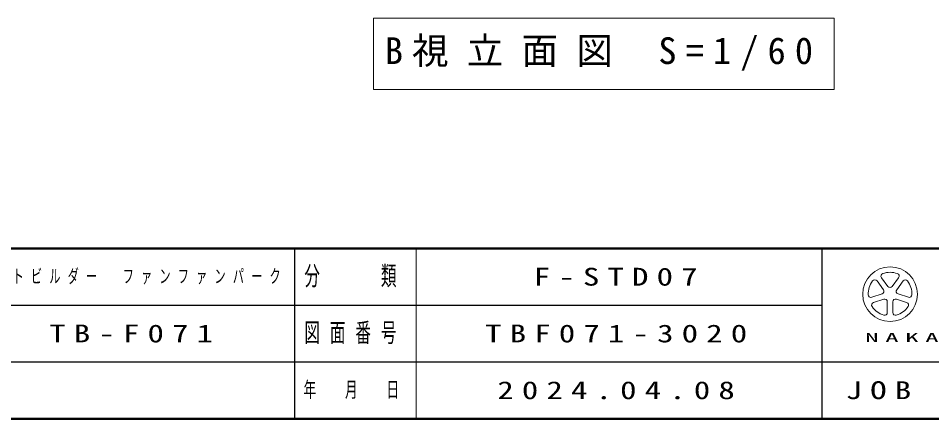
# Model space of a CAD drawing. Units: millimetres on the paper. Extents: x -385 to 0, y -594 to 267.
# Drawn here: x -169.1 to -56.4, y -297 to -247.6 of the extents above; entities that cross this region are included whole.
import ezdxf

# ---------------------------------------------------------------- set-up
doc = ezdxf.new("R2010")
doc.units = ezdxf.units.MM
doc.layers.add('LY_1', color=7, linetype='Continuous', lineweight=25)
doc.styles.add('ＭＳ ゴシック', font='')
doc.styles.get('ＭＳ ゴシック').set_extended_font_data('MS Gothic')

msp = doc.modelspace()

# ---------------------------------------------------------------- linework, layer by layer
at = {"layer": 'LY_1', "lineweight": 13}
for p, q in [((-125.274, -247.6), (-125.274, -256.4)), ((-68.474, -247.6), (-125.274, -247.6)), ((-68.474, -256.4), (-68.474, -247.6)), ((-125.274, -256.4), (-68.474, -256.4)), ((-120, -276), (-120, -297)), ((-62.39, -281.083), (-63.175, -280.003)), ((-62.629, -279.607), (-61.844, -280.687)), ((-61.298, -280.687), (-60.513, -279.607)), ((-59.967, -280.003), (-60.752, -281.083)), ((-63.828, -282.015), (-62.559, -281.603)), ((-60.583, -281.603), (-59.313, -282.015)), ((-62.35, -282.245), (-63.62, -282.657)), ((-61.908, -283.901), (-61.908, -282.566)), ((-61.233, -282.566), (-61.233, -283.901)), ((-59.522, -282.657), (-60.792, -282.245))]:
    msp.add_line(p, q, dxfattribs=at)
at = {"layer": 'LY_1', "lineweight": 50}
for p, q in [((-385, -276), (0, -276)), ((-385, -297), (0, -297))]:
    msp.add_line(p, q, dxfattribs=at)
at = {"layer": 'LY_1', "color": 211}
for p, q in [((-135, -276), (-135, -297)), ((-70, -276), (-70, -297)), ((-187.5, -283), (-70, -283)), ((-242.5, -290), (0, -290))]:
    msp.add_line(p, q, dxfattribs=at)
at = {"layer": 'LY_1', "lineweight": 13}
msp.add_circle((-61.571, -281.637), 3.375, dxfattribs=at)
for centre, radius, start, end in [((-62.356, -279.408), 0.338, 109.39847, 215.99997), ((-61.571, -281.637), 2.7, 70.60155, 109.39847), ((-60.786, -279.408), 0.338, 324, 70.60155), ((-61.571, -281.637), 2.7, 142.60154, 181.39846), ((-63.448, -280.202), 0.338, 35.99999, 142.60154), ((-59.694, -280.202), 0.338, 37.39846, 143.99995), ((-61.571, -281.637), 2.7, 358.60155, 37.39847), ((-62.663, -281.282), 0.338, 287.99998, 35.99999), ((-61.571, -280.488), 0.338, 215.99998, 324), ((-60.479, -281.282), 0.338, 143.99996, 251.99999), ((-63.933, -281.694), 0.338, 181.39848, 287.99997), ((-63.516, -282.978), 0.338, 107.99999, 214.60154), ((-62.246, -282.566), 0.338, 359.99997, 107.99999), ((-60.896, -282.566), 0.338, 71.99997, 179.99999), ((-59.626, -282.978), 0.338, 325.39847, 71.99996), ((-59.209, -281.694), 0.338, 252.00001, 358.60156), ((-61.571, -281.637), 2.7, 214.60156, 253.39848), ((-61.571, -281.637), 2.7, 286.60155, 325.39847), ((-62.246, -283.901), 0.338, 253.39847, 359.99997), ((-60.896, -283.901), 0.338, 179.99999, 286.60154)]:
    msp.add_arc(centre, radius, start, end, dxfattribs=at)

# ---------------------------------------------------------------- texts
at = {"layer": 'LY_1', "attachment_point": 4, "style": 'ＭＳ ゴシック'}
for s, insert, char_height in [('\\T1.5;B視立面図\\~S=1/60', (-123.874, -252), 3.299), ('\\T1.64;\\W0.6;トットビルダー\u3000ファンファンパーク', (-174.3, -279.5), 1.686), ('\\T1.5;\\W1.35;F-STD07', (-105.5, -279.5), 2.199), ('\\T1.5;\\W1.35;TB-F071', (-165.25, -286.5), 2.199), ('\\T1.5;\\W1.35;TBF071-3020', (-111.5, -286.5), 2.199), ('\\T1.5;\\W1.35;2024.04.08', (-110, -293.5), 2.199)]:
    msp.add_mtext(s, dxfattribs=dict(at, insert=insert, char_height=char_height))
at = {"layer": 'LY_1', "color": 4, "attachment_point": 5, "style": 'ＭＳ ゴシック'}
for s, insert, char_height in [('\\T1.64;\\W0.6;分\u3000\u3000類', (-127.5, -279.5), 2.346), ('\\T1.64;\\W0.6;図面番号', (-127.5, -286.5), 2.346), ('\\T1.5;\\W2.2;NAKAMURA\\~MFG.CORPORATION', (-35, -287), 1.1), ('\\T1.64;\\W0.6;年\u3000月\u3000日', (-127.5, -293.5), 1.906), ('\\T1.5;\\W1.35;JOB', (-62.5, -293.5), 2.199)]:
    msp.add_mtext(s, dxfattribs=dict(at, insert=insert, char_height=char_height))

doc.saveas('drawing.dxf')
